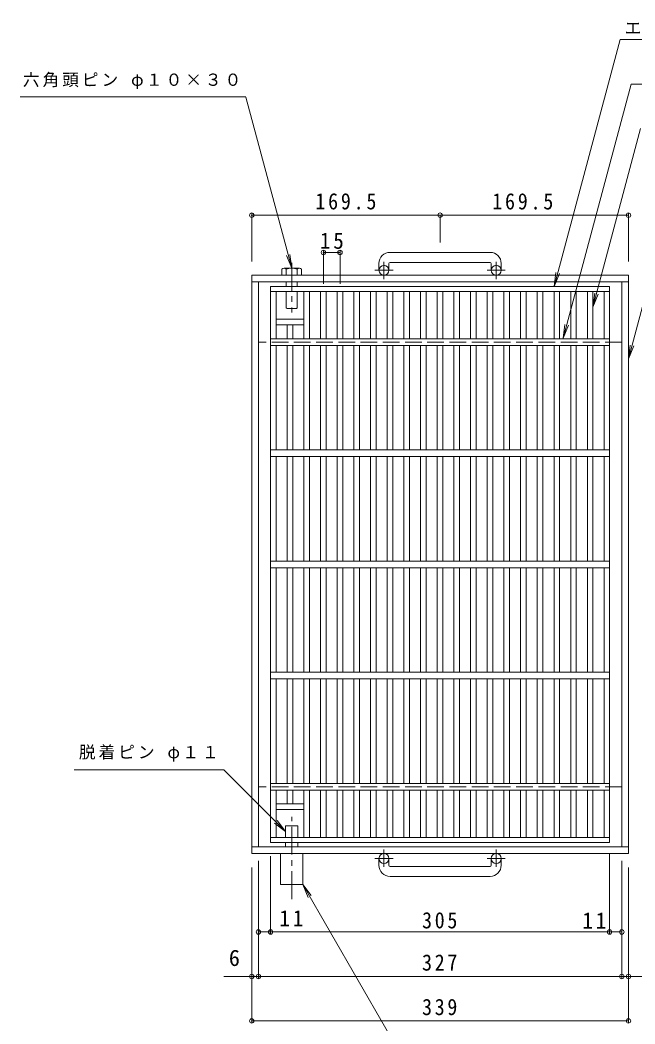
# Model space of a CAD drawing. Units: millimetres, scale not verified. Extents: x -909 to 882, y -688 to 667.
# Drawn here: x -909 to -356, y -235 to 667 of the extents above; entities that cross this region are included whole.
import ezdxf
from ezdxf.enums import TextEntityAlignment as Align

# ---------------------------------------------------------------- set-up
doc = ezdxf.new("R2010")
doc.units = ezdxf.units.MM
doc.header["$LTSCALE"] = 5
doc.header["$PDMODE"] = 32
doc.header["$PDSIZE"] = 4
doc.linetypes.add('CHAIN1', pattern=[8, 5, -1, 1, -1])
doc.linetypes.add('DASHED3', pattern=[4, 3, -1])
for name, color, linetype, lineweight in [('1-1_1-1ﾚｲﾔ', 2, 'Continuous', 9), ('1-2_1-2ﾚｲﾔ', 3, 'Continuous', 9), ('1-4_1-4ﾚｲﾔ', 7, 'Continuous', 9), ('1-5_1-5ﾚｲﾔ', 7, 'Continuous', 9), ('1-9', 4, 'Continuous', 9)]:
    doc.layers.add(name, color=color, linetype=linetype, lineweight=lineweight)
doc.styles.add('ＭＳ ゴシック', font='')
doc.styles.get('ＭＳ ゴシック').set_extended_font_data('MS Gothic')

msp = doc.modelspace()

# ---------------------------------------------------------------- linework, layer by layer
at = {"layer": '1-1_1-1ﾚｲﾔ'}
for p, q in [((-486.074, 458.505), (-576.074, 458.505)), ((-586.074, 448.505), (-586.074, 442.405)), ((-577.074, 448.505), (-577.074, 442.405)), ((-576.074, 449.505), (-486.074, 449.505)), ((-485.074, 448.505), (-485.074, 442.405)), ((-476.074, 448.505), (-476.074, 442.405)), ((-361.574, 437.905), (-700.574, 437.905)), ((-700.574, -82.095), (-700.574, 437.905)), ((-361.574, -82.095), (-361.574, 437.905)), ((-361.574, 431.905), (-700.574, 431.905)), ((-694.574, -76.095), (-694.574, 431.905)), ((-367.574, -76.095), (-367.574, 431.905)), ((-361.574, -76.095), (-700.574, -76.095)), ((-361.574, -82.095), (-700.574, -82.095)), ((-586.074, -92.696), (-586.074, -86.596)), ((-577.074, -92.696), (-577.074, -86.596)), ((-485.074, -92.696), (-485.074, -86.596)), ((-476.074, -92.696), (-476.074, -86.596)), ((-576.074, -93.696), (-486.074, -93.696)), ((-486.074, -102.695), (-576.074, -102.695))]:
    msp.add_line(p, q, dxfattribs=at)
at = {"layer": '1-1_1-1ﾚｲﾔ', "linetype": 'CHAIN1'}
for p, q in [((-573.411, 442.405), (-589.818, 442.405)), ((-581.574, 434.298), (-581.574, 449.895)), ((-472.411, 442.405), (-488.818, 442.405)), ((-480.573, 434.298), (-480.573, 449.895)), ((-581.574, -78.488), (-581.574, -94.085)), ((-480.573, -78.488), (-480.573, -94.085)), ((-573.411, -86.596), (-589.818, -86.596)), ((-472.411, -86.596), (-488.818, -86.596))]:
    msp.add_line(p, q, dxfattribs=at)
at = {"layer": '1-1_1-1ﾚｲﾔ', "linetype": 'DASHED3'}
for p, q in [((-367.574, 377.905), (-694.574, 377.905)), ((-367.574, -22.095), (-694.574, -22.095))]:
    msp.add_line(p, q, dxfattribs=at)
at = {"layer": '1-1_1-1ﾚｲﾔ'}
for centre in [(-581.574, 442.405), (-480.574, 442.405), (-581.574, -86.596), (-480.574, -86.596)]:
    msp.add_circle(centre, 4.5, dxfattribs=at)
for centre, radius, start, end in [((-576.074, 448.505), 10, 90, 180), ((-486.074, 448.505), 10, 0, 90), ((-576.074, 448.505), 1, 90, 180), ((-486.074, 448.505), 1, 0, 90), ((-576.074, -92.696), 10, 180, 270), ((-576.074, -92.696), 1, 180, 270), ((-486.074, -92.696), 10, 270, 0), ((-486.074, -92.696), 1, 270, 0)]:
    msp.add_arc(centre, radius, start, end, dxfattribs=at)
at = {"layer": '1-2_1-2ﾚｲﾔ'}
for p, q in [((-683.574, 180.905), (-683.574, 427.905)), ((-683.574, 427.905), (-378.574, 427.905)), ((-378.574, -72.095), (-378.574, 427.905)), ((-683.574, 423.405), (-378.574, 423.405)), ((-678.573, 380.905), (-678.573, 423.405)), ((-653.574, 380.905), (-653.574, 423.405)), ((-648.573, 380.905), (-648.573, 423.405)), ((-638.574, 380.905), (-638.574, 423.405)), ((-633.573, 380.905), (-633.573, 423.405)), ((-623.574, 380.905), (-623.574, 423.405)), ((-618.573, 380.905), (-618.573, 423.405)), ((-608.574, 380.905), (-608.574, 423.405)), ((-603.573, 380.905), (-603.573, 423.405)), ((-593.574, 380.905), (-593.574, 423.405)), ((-588.573, 380.905), (-588.573, 423.405)), ((-578.574, 380.905), (-578.574, 423.405)), ((-573.573, 380.905), (-573.573, 423.405)), ((-563.574, 380.905), (-563.574, 423.405)), ((-558.573, 380.905), (-558.573, 423.405)), ((-548.574, 380.905), (-548.574, 423.405)), ((-543.573, 380.905), (-543.573, 423.405)), ((-533.574, 380.905), (-533.574, 423.405)), ((-528.573, 380.905), (-528.573, 423.405)), ((-518.574, 380.905), (-518.574, 423.405)), ((-513.573, 380.905), (-513.573, 423.405)), ((-503.574, 380.905), (-503.574, 423.405)), ((-498.573, 380.905), (-498.573, 423.405)), ((-488.574, 380.905), (-488.574, 423.405)), ((-483.573, 380.905), (-483.573, 423.405)), ((-473.574, 380.905), (-473.574, 423.405)), ((-468.573, 380.905), (-468.573, 423.405)), ((-458.574, 380.905), (-458.574, 423.405)), ((-453.573, 380.905), (-453.573, 423.405)), ((-443.574, 380.905), (-443.574, 423.405)), ((-438.573, 380.905), (-438.573, 423.405)), ((-428.574, 380.905), (-428.574, 423.405)), ((-423.573, 380.905), (-423.573, 423.405)), ((-413.574, 380.905), (-413.574, 423.405)), ((-408.573, 380.905), (-408.573, 423.405)), ((-398.574, 380.905), (-398.574, 423.405)), ((-393.573, 380.905), (-393.573, 423.405)), ((-383.573, 380.905), (-383.573, 423.405)), ((-668.574, 380.905), (-668.574, 393.404)), ((-663.573, 380.905), (-663.573, 393.404)), ((-378.574, 380.905), (-683.574, 380.905)), ((-378.574, 374.905), (-683.574, 374.905)), ((-678.573, 280.905), (-678.573, 374.905)), ((-668.574, 280.905), (-668.574, 374.905)), ((-663.573, 280.905), (-663.573, 374.905)), ((-653.574, 280.905), (-653.574, 374.905)), ((-648.573, 280.905), (-648.573, 374.905)), ((-638.574, 280.905), (-638.574, 374.905)), ((-633.573, 280.905), (-633.573, 374.905)), ((-623.574, 280.905), (-623.574, 374.905)), ((-618.573, 280.905), (-618.573, 374.905)), ((-608.574, 280.905), (-608.574, 374.905)), ((-603.573, 280.905), (-603.573, 374.905)), ((-593.574, 280.905), (-593.574, 374.905)), ((-588.573, 280.905), (-588.573, 374.905)), ((-578.574, 280.905), (-578.574, 374.905)), ((-573.573, 280.905), (-573.573, 374.905)), ((-563.574, 280.905), (-563.574, 374.905)), ((-558.573, 280.905), (-558.573, 374.905)), ((-548.574, 280.905), (-548.574, 374.905)), ((-543.573, 280.905), (-543.573, 374.905)), ((-533.574, 280.905), (-533.574, 374.905)), ((-528.573, 280.905), (-528.573, 374.905)), ((-518.574, 280.905), (-518.574, 374.905)), ((-513.573, 280.905), (-513.573, 374.905)), ((-503.574, 280.905), (-503.574, 374.905)), ((-498.573, 280.905), (-498.573, 374.905)), ((-488.574, 280.905), (-488.574, 374.905)), ((-483.573, 280.905), (-483.573, 374.905)), ((-473.574, 280.905), (-473.574, 374.905)), ((-468.573, 280.905), (-468.573, 374.905)), ((-458.574, 280.905), (-458.574, 374.905)), ((-453.573, 280.905), (-453.573, 374.905)), ((-443.574, 280.905), (-443.574, 374.905)), ((-438.573, 280.905), (-438.573, 374.905)), ((-428.574, 280.905), (-428.574, 374.905)), ((-423.573, 280.905), (-423.573, 374.905)), ((-413.574, 280.905), (-413.574, 374.905)), ((-408.573, 280.905), (-408.573, 374.905)), ((-398.574, 280.905), (-398.574, 374.905)), ((-393.573, 280.905), (-393.573, 374.905)), ((-383.573, 280.905), (-383.573, 374.905)), ((-378.574, 280.905), (-683.574, 280.905)), ((-378.574, 274.905), (-683.574, 274.905)), ((-678.573, 180.905), (-678.573, 274.905)), ((-668.574, 180.905), (-668.574, 274.905)), ((-663.573, 180.905), (-663.573, 274.905)), ((-653.574, 180.905), (-653.574, 274.905)), ((-648.573, 180.905), (-648.573, 274.905)), ((-638.574, 180.905), (-638.574, 274.905)), ((-633.573, 180.905), (-633.573, 274.905)), ((-623.574, 180.905), (-623.574, 274.905)), ((-618.573, 180.905), (-618.573, 274.905)), ((-608.574, 180.905), (-608.574, 274.905)), ((-603.573, 180.905), (-603.573, 274.905)), ((-593.574, 180.905), (-593.574, 274.905)), ((-588.573, 180.905), (-588.573, 274.905)), ((-578.574, 180.905), (-578.574, 274.905)), ((-573.573, 180.905), (-573.573, 274.905)), ((-563.574, 180.905), (-563.574, 274.905)), ((-558.573, 180.905), (-558.573, 274.905)), ((-548.574, 180.905), (-548.574, 274.905)), ((-543.573, 180.905), (-543.573, 274.905)), ((-533.574, 180.905), (-533.574, 274.905)), ((-528.573, 180.905), (-528.573, 274.905)), ((-518.574, 180.905), (-518.574, 274.905)), ((-513.573, 180.905), (-513.573, 274.905)), ((-503.574, 180.905), (-503.574, 274.905)), ((-498.573, 180.905), (-498.573, 274.905)), ((-488.574, 180.905), (-488.574, 274.905)), ((-483.573, 180.905), (-483.573, 274.905)), ((-473.574, 180.905), (-473.574, 274.905)), ((-468.573, 180.905), (-468.573, 274.905)), ((-458.574, 180.905), (-458.574, 274.905)), ((-453.573, 180.905), (-453.573, 274.905)), ((-443.574, 180.905), (-443.574, 274.905)), ((-438.573, 180.905), (-438.573, 274.905)), ((-428.574, 180.905), (-428.574, 274.905)), ((-423.573, 180.905), (-423.573, 274.905)), ((-413.574, 180.905), (-413.574, 274.905)), ((-408.573, 180.905), (-408.573, 274.905)), ((-398.574, 180.905), (-398.574, 274.905)), ((-393.573, 180.905), (-393.573, 274.905)), ((-383.573, 180.905), (-383.573, 274.905)), ((-683.574, 180.905), (-683.574, -72.095)), ((-378.574, 180.905), (-683.574, 180.905)), ((-378.574, 174.905), (-683.574, 174.905)), ((-678.573, 80.905), (-678.573, 174.905)), ((-668.574, 80.905), (-668.574, 174.905)), ((-663.573, 80.905), (-663.573, 174.905)), ((-653.574, 80.905), (-653.574, 174.905)), ((-648.573, 80.905), (-648.573, 174.905)), ((-638.574, 80.905), (-638.574, 174.905)), ((-633.573, 80.905), (-633.573, 174.905)), ((-623.574, 80.905), (-623.574, 174.905)), ((-618.573, 80.905), (-618.573, 174.905)), ((-608.574, 80.905), (-608.574, 174.905)), ((-603.573, 80.905), (-603.573, 174.905)), ((-593.574, 80.905), (-593.574, 174.905)), ((-588.573, 80.905), (-588.573, 174.905)), ((-578.574, 80.905), (-578.574, 174.905)), ((-573.573, 80.905), (-573.573, 174.905)), ((-563.574, 80.905), (-563.574, 174.905)), ((-558.573, 80.905), (-558.573, 174.905)), ((-548.574, 80.905), (-548.574, 174.905)), ((-543.573, 80.905), (-543.573, 174.905)), ((-533.574, 80.905), (-533.574, 174.905)), ((-528.573, 80.905), (-528.573, 174.905)), ((-518.574, 80.905), (-518.574, 174.905)), ((-513.573, 80.905), (-513.573, 174.905)), ((-503.574, 80.905), (-503.574, 174.905)), ((-498.573, 80.905), (-498.573, 174.905)), ((-488.574, 80.905), (-488.574, 174.905)), ((-483.573, 80.905), (-483.573, 174.905)), ((-473.574, 80.905), (-473.574, 174.905)), ((-468.573, 80.905), (-468.573, 174.905)), ((-458.574, 80.905), (-458.574, 174.905)), ((-453.573, 80.905), (-453.573, 174.905)), ((-443.574, 80.905), (-443.574, 174.905)), ((-438.573, 80.905), (-438.573, 174.905)), ((-428.574, 80.905), (-428.574, 174.905)), ((-423.573, 80.905), (-423.573, 174.905)), ((-413.574, 80.905), (-413.574, 174.905)), ((-408.573, 80.905), (-408.573, 174.905)), ((-398.574, 80.905), (-398.574, 174.905)), ((-393.573, 80.905), (-393.573, 174.905)), ((-383.573, 80.905), (-383.573, 174.905)), ((-378.574, 80.905), (-683.574, 80.905)), ((-378.574, 74.905), (-683.574, 74.905)), ((-678.573, -19.095), (-678.573, 74.905)), ((-668.574, -19.095), (-668.574, 74.905)), ((-663.573, -19.095), (-663.573, 74.905)), ((-653.574, -19.095), (-653.574, 74.905)), ((-648.573, -19.095), (-648.573, 74.905)), ((-638.574, -19.095), (-638.574, 74.905)), ((-633.573, -19.095), (-633.573, 74.905)), ((-623.574, -19.095), (-623.574, 74.905)), ((-618.573, -19.095), (-618.573, 74.905)), ((-608.574, -19.095), (-608.574, 74.905)), ((-603.573, -19.095), (-603.573, 74.905)), ((-593.574, -19.095), (-593.574, 74.905)), ((-588.573, -19.095), (-588.573, 74.905)), ((-578.574, -19.095), (-578.574, 74.905)), ((-573.573, -19.095), (-573.573, 74.905)), ((-563.574, -19.095), (-563.574, 74.905)), ((-558.573, -19.095), (-558.573, 74.905)), ((-548.574, -19.095), (-548.574, 74.905)), ((-543.573, -19.095), (-543.573, 74.905)), ((-533.574, -19.095), (-533.574, 74.905)), ((-528.573, -19.095), (-528.573, 74.905)), ((-518.574, -19.095), (-518.574, 74.905)), ((-513.573, -19.095), (-513.573, 74.905)), ((-503.574, -19.095), (-503.574, 74.905)), ((-498.573, -19.095), (-498.573, 74.905)), ((-488.574, -19.095), (-488.574, 74.905)), ((-483.573, -19.095), (-483.573, 74.905)), ((-473.574, -19.095), (-473.574, 74.905)), ((-468.573, -19.095), (-468.573, 74.905)), ((-458.574, -19.095), (-458.574, 74.905)), ((-453.573, -19.095), (-453.573, 74.905)), ((-443.574, -19.095), (-443.574, 74.905)), ((-438.573, -19.095), (-438.573, 74.905)), ((-428.574, -19.095), (-428.574, 74.905)), ((-423.573, -19.095), (-423.573, 74.905)), ((-413.574, -19.095), (-413.574, 74.905)), ((-408.573, -19.095), (-408.573, 74.905)), ((-398.574, -19.095), (-398.574, 74.905)), ((-393.573, -19.095), (-393.573, 74.905)), ((-383.573, -19.095), (-383.573, 74.905)), ((-378.574, -19.095), (-683.574, -19.095)), ((-378.574, -25.095), (-683.574, -25.095)), ((-678.573, -67.595), (-678.573, -25.095)), ((-668.574, -37.595), (-668.574, -25.095)), ((-663.573, -37.595), (-663.573, -25.095)), ((-653.574, -67.595), (-653.574, -25.095)), ((-648.573, -67.595), (-648.573, -25.095)), ((-638.574, -67.595), (-638.574, -25.095)), ((-633.573, -67.595), (-633.573, -25.095)), ((-623.574, -67.595), (-623.574, -25.095)), ((-618.573, -67.595), (-618.573, -25.095)), ((-608.574, -67.595), (-608.574, -25.095)), ((-603.573, -67.595), (-603.573, -25.095)), ((-593.574, -67.595), (-593.574, -25.095)), ((-588.573, -67.595), (-588.573, -25.095)), ((-578.574, -67.595), (-578.574, -25.095)), ((-573.573, -67.595), (-573.573, -25.095)), ((-563.574, -67.595), (-563.574, -25.095)), ((-558.573, -67.595), (-558.573, -25.095)), ((-548.574, -67.595), (-548.574, -25.095)), ((-543.573, -67.595), (-543.573, -25.095)), ((-533.574, -67.595), (-533.574, -25.095)), ((-528.573, -67.595), (-528.573, -25.095)), ((-518.574, -67.595), (-518.574, -25.095)), ((-513.573, -67.595), (-513.573, -25.095)), ((-503.574, -67.595), (-503.574, -25.095)), ((-498.573, -67.595), (-498.573, -25.095)), ((-488.574, -67.595), (-488.574, -25.095)), ((-483.573, -67.595), (-483.573, -25.095)), ((-473.574, -67.595), (-473.574, -25.095)), ((-468.573, -67.595), (-468.573, -25.095)), ((-458.574, -67.595), (-458.574, -25.095)), ((-453.573, -67.595), (-453.573, -25.095)), ((-443.574, -67.595), (-443.574, -25.095)), ((-438.573, -67.595), (-438.573, -25.095)), ((-428.574, -67.595), (-428.574, -25.095)), ((-423.573, -67.595), (-423.573, -25.095)), ((-413.574, -67.595), (-413.574, -25.095)), ((-408.573, -67.595), (-408.573, -25.095)), ((-398.574, -67.595), (-398.574, -25.095)), ((-393.573, -67.595), (-393.573, -25.095)), ((-383.573, -67.595), (-383.573, -25.095)), ((-378.574, -67.595), (-683.574, -67.595)), ((-378.574, -72.095), (-683.574, -72.095))]:
    msp.add_line(p, q, dxfattribs=at)
at = {"layer": '1-4_1-4ﾚｲﾔ'}
for p, q in [((-700.574, 450.405), (-700.574, 493.46)), ((-700.574, 491.96), (-361.574, 491.96)), ((-531.074, 491.96), (-531.074, 467.477)), ((-361.574, 450.405), (-361.574, 493.46)), ((-636.073, 430.179), (-636.073, 459.976)), ((-636.073, 458.476), (-621.133, 458.476)), ((-621.133, 430.179), (-621.133, 459.976)), ((-694.574, -88.595), (-694.574, -194.195)), ((-683.574, -84.595), (-683.574, -154.195)), ((-378.574, -154.195), (-378.574, -82.095)), ((-367.574, -88.595), (-367.574, -194.195)), ((-700.574, -94.595), (-700.574, -234.195)), ((-361.574, -94.595), (-361.574, -234.195)), ((-378.574, -152.695), (-367.574, -152.695)), ((-725.682, -192.695), (-340.25, -192.695)), ((-700.574, -232.695), (-361.574, -232.695))]:
    msp.add_line(p, q, dxfattribs=at)
msp.add_lwpolyline([(-694.574, -152.695), (-683.574, -152.695), (-378.574, -152.695)], dxfattribs=at)
for p in [(-700.574, 491.96), (-531.074, 491.96), (-361.574, 491.96), (-636.073, 458.476), (-621.133, 458.476), (-694.574, -152.695), (-683.574, -152.695), (-378.574, -152.695), (-367.574, -152.695), (-700.574, -192.695), (-694.574, -192.695), (-367.574, -192.695), (-361.574, -192.695), (-700.574, -232.695), (-361.574, -232.695)]:
    msp.add_point(p, dxfattribs=at)
at = {"layer": '1-5_1-5ﾚｲﾔ'}
for p, q in [((-909.016, 598.505), (-705.892, 598.505)), ((-664.574, 444.304), (-705.768, 598.044)), ((-664.574, 444.304), (-669.357, 455.853)), ((-664.574, 444.304), (-666.205, 456.697)), ((-428.454, 427.905), (-426.822, 440.298)), ((-428.454, 427.905), (-423.67, 439.454)), ((-393.573, 409.393), (-388.798, 420.945)), ((-420.35, 381.405), (-418.718, 393.798)), ((-420.35, 381.405), (-415.566, 392.954)), ((-361.574, 362.792), (-359.942, 375.185)), ((-361.574, 362.792), (-356.79, 374.34)), ((-725.574, -6.846), (-860.344, -6.846)), ((-670.074, -62.346), (-725.574, -6.846)), ((-670.074, -62.346), (-677.683, -52.429)), ((-670.074, -62.346), (-679.991, -54.736)), ((-654.574, -110.096), (-646.964, -120.013)), ((-654.574, -110.096), (-649.79, -121.644))]:
    msp.add_line(p, q, dxfattribs=at)
for points in [[(-428.454, 427.905), (-369.116, 649.86), (-129.278, 649.86)], [(-420.35, 381.405), (-359.271, 609.86), (-173.7, 609.86)], [(-350.706, 569.86), (-393.573, 409.393), (-391.951, 421.787)], [(-361.574, 362.792), (-322.53, 508.505), (-206.043, 508.505)], [(-654.574, -110.096), (-554.923, -282.695), (-413.976, -282.695)]]:
    msp.add_lwpolyline(points, dxfattribs=at)
at = {"layer": '1-9'}
for p, q in [((-673.459, 443.561), (-673.459, 437.905)), ((-671.516, 444.304), (-657.631, 444.304)), ((-669.574, 437.905), (-669.574, 443.561)), ((-659.574, 437.905), (-659.574, 443.561)), ((-655.689, 443.561), (-655.689, 437.905)), ((-669.574, 427.905), (-669.574, 431.905)), ((-659.574, 427.905), (-659.574, 431.905)), ((-669.574, 408.717), (-669.574, 423.406)), ((-659.574, 408.717), (-659.574, 423.406)), ((-668.762, 407.905), (-669.574, 408.717)), ((-660.386, 407.905), (-668.762, 407.905)), ((-660.386, 407.905), (-659.574, 408.717)), ((-678.573, 398.404), (-653.693, 398.404)), ((-678.573, 393.404), (-653.693, 393.404)), ((-678.573, -37.595), (-653.693, -37.595)), ((-678.573, -42.595), (-653.693, -42.595)), ((-659.074, -57.096), (-670.074, -57.096)), ((-670.074, -67.596), (-670.074, -57.096)), ((-659.074, -67.596), (-659.074, -57.096)), ((-670.074, -76.096), (-670.074, -72.096)), ((-659.074, -76.096), (-659.074, -72.096)), ((-674.574, -82.096), (-674.574, -110.096)), ((-654.574, -82.096), (-654.574, -110.096)), ((-654.574, -110.096), (-674.574, -110.096))]:
    msp.add_line(p, q, dxfattribs=at)
at = {"layer": '1-9', "linetype": 'CHAIN1'}
for p, q in [((-664.574, 449.003), (-664.574, 404.371)), ((-664.574, -123.123), (-664.574, -49.199))]:
    msp.add_line(p, q, dxfattribs=at)
at = {"layer": '1-9'}
for centre, radius, start, end in [((-671.516, 441.395), 2.91, 48.12389, 131.8763), ((-664.574, 427.114), 17.19, 73.09029, 106.90971), ((-657.631, 441.395), 2.91, 48.1237, 131.87611)]:
    msp.add_arc(centre, radius, start, end, dxfattribs=at)

# ---------------------------------------------------------------- texts
at = {"layer": '1-4_1-4ﾚｲﾔ', "color": 2, "style": 'ＭＳ ゴシック'}
msp.add_text('6', height=14.66, dxfattribs=at).set_placement((-721.165, -187.695), align=Align.BOTTOM_LEFT)
at = {"layer": '1-4_1-4ﾚｲﾔ', "color": 2, "char_height": 14.66, "attachment_point": 7, "style": 'ＭＳ ゴシック'}
for s, insert in [('\\T1.28;\\W0.9;169.5', (-643.324, 496.96)), ('\\T1.28;\\W0.9;169.5', (-484.128, 496.903)), ('\\T1.27;\\W0.95;15', (-639.228, 461.476)), ('\\T1.27;\\W0.95;11', (-675.623, -147.695)), ('\\T1.27;\\W0.9;305', (-547.324, -149.695)), ('\\T1.27;\\W0.95;11', (-403.013, -149.695)), ('\\T1.27;\\W0.9;327', (-547.324, -187.695)), ('\\T1.27;\\W0.9;339', (-547.324, -227.695))]:
    msp.add_mtext(s, dxfattribs=dict(at, insert=insert))
at = {"layer": '1-5_1-5ﾚｲﾔ', "char_height": 11, "attachment_point": 7, "style": 'ＭＳ ゴシック'}
for s, insert in [('\\T1.21;エンドプレート\\~ＦＢ4.5×32', (-365.039, 654.338)), ('\\T1.18;六角頭ピン\\~φ１０×３０', (-906.527, 605.326)), ('\\T1.18;脱着ピン\\~φ１１', (-856.082, 0.575))]:
    msp.add_mtext(s, dxfattribs=dict(at, insert=insert))

doc.saveas('drawing.dxf')
